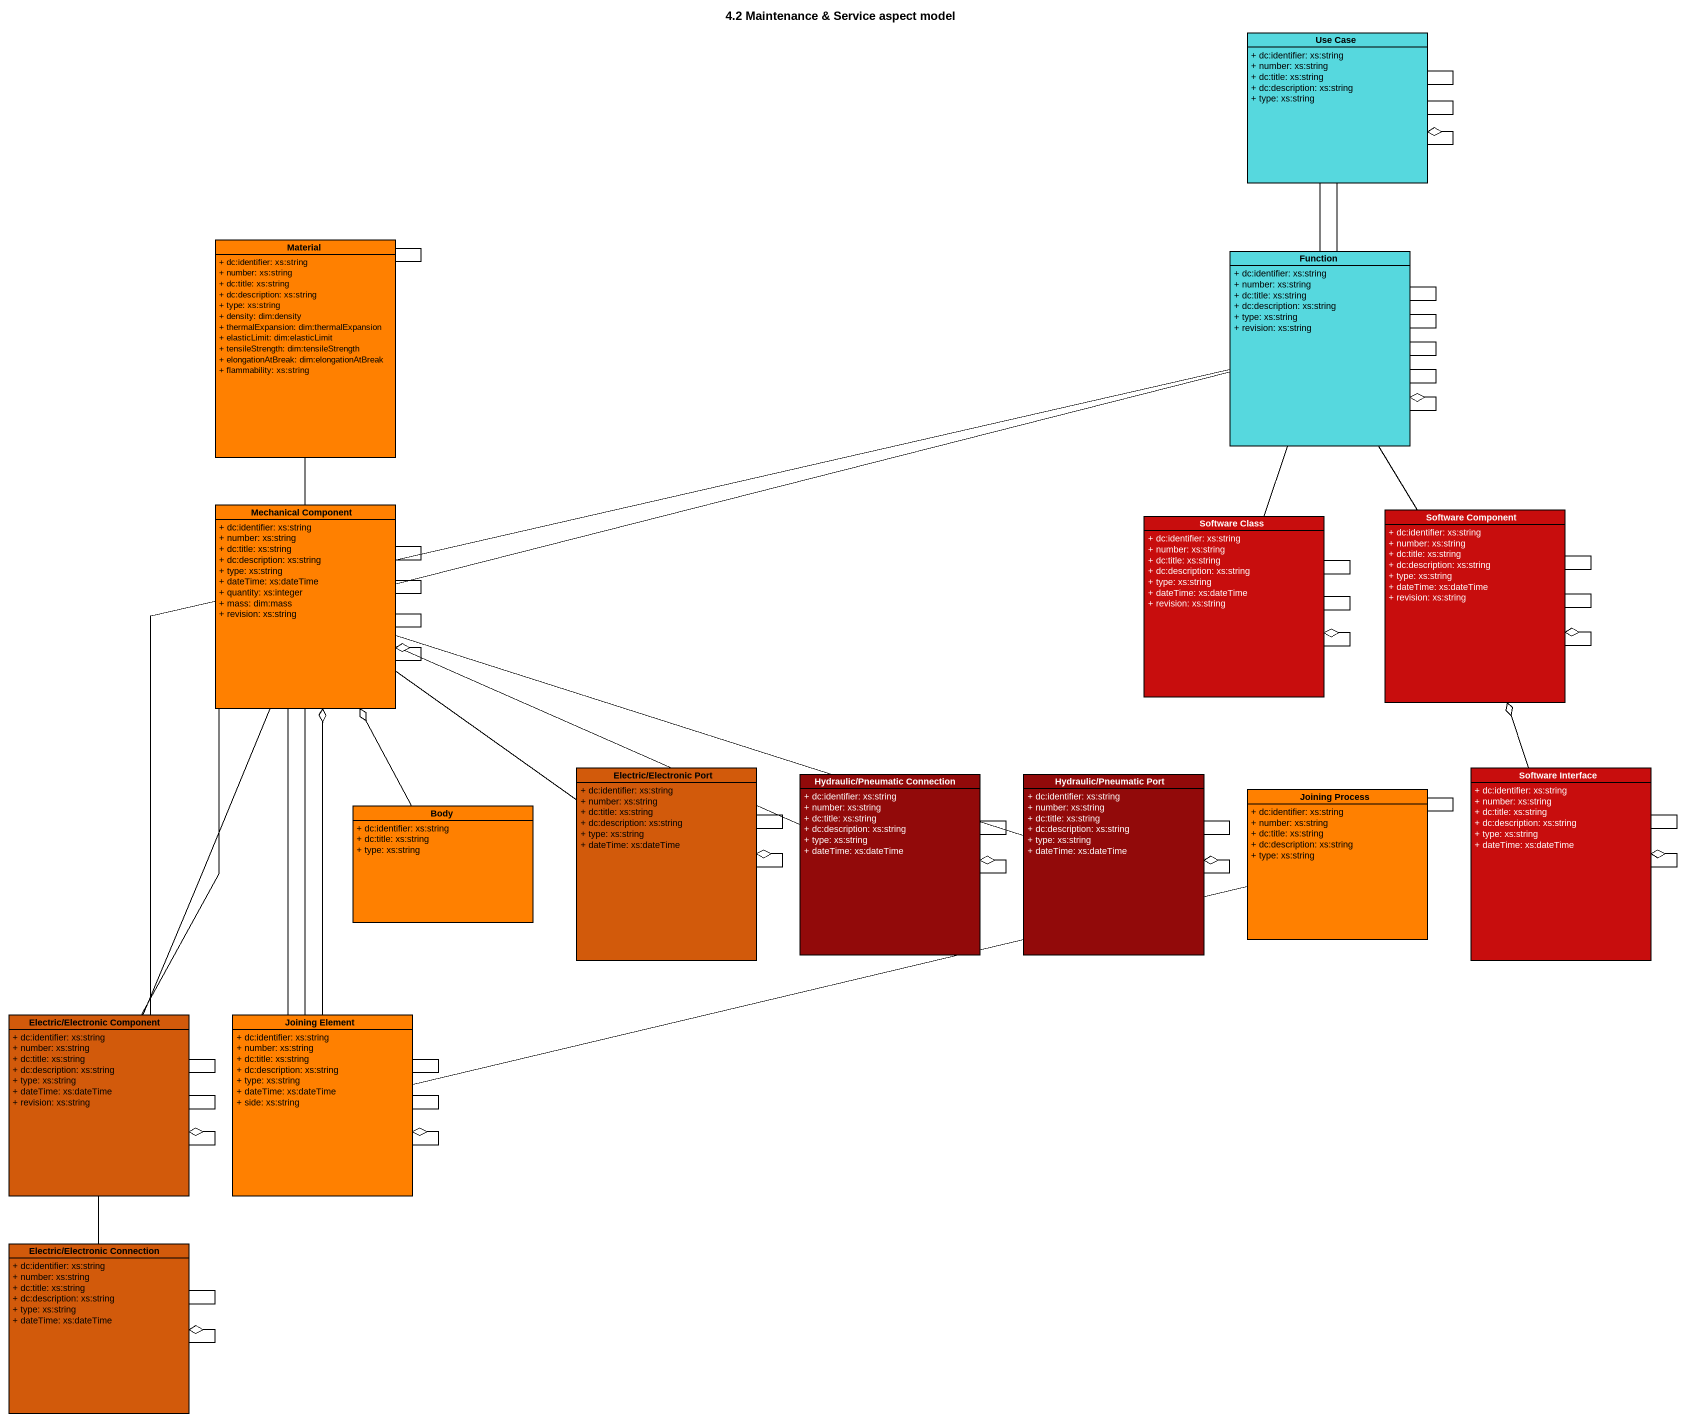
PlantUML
@startuml
title 4.2 Maintenance & Service aspect model
hide circle
hide empty members
skinparam classAttributeIconSize 0
class "Use Case" as Use_Case #56D8DE {
  + dc:identifier: xs:string
  + number: xs:string
  + dc:title: xs:string
  + dc:description: xs:string
  + type: xs:string
}
class Material #FF8000 {
  + dc:identifier: xs:string
  + number: xs:string
  + dc:title: xs:string
  + dc:description: xs:string
  + type: xs:string
  + density: dim:density
  + thermalExpansion: dim:thermalExpansion
  + elasticLimit: dim:elasticLimit
  + tensileStrength: dim:tensileStrength
  + elongationAtBreak: dim:elongationAtBreak
  + flammability: xs:string
}
class Function #56D8DE {
  + dc:identifier: xs:string
  + number: xs:string
  + dc:title: xs:string
  + dc:description: xs:string
  + type: xs:string
  + revision: xs:string
}
class "Mechanical Component" as Mechanical_Component #FF8000 {
  + dc:identifier: xs:string
  + number: xs:string
  + dc:title: xs:string
  + dc:description: xs:string
  + type: xs:string
  + dateTime: xs:dateTime
  + quantity: xs:integer
  + mass: dim:mass
  + revision: xs:string
}
class "Software Class" as Software_Class #C80D0D {
  + dc:identifier: xs:string
  + number: xs:string
  + dc:title: xs:string
  + dc:description: xs:string
  + type: xs:string
  + dateTime: xs:dateTime
  + revision: xs:string
}
class "Software Component" as Software_Component #C80D0D {
  + dc:identifier: xs:string
  + number: xs:string
  + dc:title: xs:string
  + dc:description: xs:string
  + type: xs:string
  + dateTime: xs:dateTime
  + revision: xs:string
}
class "Electric/Electronic Port" as Electric_Electronic_Port #D25A0B {
  + dc:identifier: xs:string
  + number: xs:string
  + dc:title: xs:string
  + dc:description: xs:string
  + type: xs:string
  + dateTime: xs:dateTime
}
class "Software Interface" as Software_Interface #C80D0D {
  + dc:identifier: xs:string
  + number: xs:string
  + dc:title: xs:string
  + dc:description: xs:string
  + type: xs:string
  + dateTime: xs:dateTime
}
class Body #FF8000 {
  + dc:identifier: xs:string
  + dc:title: xs:string
  + type: xs:string
}
class "Hydraulic/Pneumatic Connection" as Hydraulic_Pneumatic #920A0A {
  + dc:identifier: xs:string
  + number: xs:string
  + dc:title: xs:string
  + dc:description: xs:string
  + type: xs:string
  + dateTime: xs:dateTime
}
class "Hydraulic/Pneumatic Port" as Hydraulic_Pneumatic_Port #920A0A {
  + dc:identifier: xs:string
  + number: xs:string
  + dc:title: xs:string
  + dc:description: xs:string
  + type: xs:string
  + dateTime: xs:dateTime
}
class "Joining Process" as Joining_Process #FF8000 {
  + dc:identifier: xs:string
  + number: xs:string
  + dc:title: xs:string
  + dc:description: xs:string
  + type: xs:string
}
class "Electric/Electronic Component" as Electric_Electronic #D25A0B {
  + dc:identifier: xs:string
  + number: xs:string
  + dc:title: xs:string
  + dc:description: xs:string
  + type: xs:string
  + dateTime: xs:dateTime
  + revision: xs:string
}
class "Joining Element" as Joining_Element #FF8000 {
  + dc:identifier: xs:string
  + number: xs:string
  + dc:title: xs:string
  + dc:description: xs:string
  + type: xs:string
  + dateTime: xs:dateTime
  + side: xs:string
}
class "Electric/Electronic Connection" as Electric_Electronic_2 #D25A0B {
  + dc:identifier: xs:string
  + number: xs:string
  + dc:title: xs:string
  + dc:description: xs:string
  + type: xs:string
  + dateTime: xs:dateTime
}
Use_Case -- Use_Case
Use_Case -- Use_Case
Use_Case --o Use_Case
Material -- Material
Function -up- Use_Case
Function -up- Use_Case
Function -- Function
Function -- Function
Function -- Function
Function -- Function
Function --o Function
Mechanical_Component -up- Material
Mechanical_Component -right- Function
Mechanical_Component -- Mechanical_Component
Mechanical_Component -- Mechanical_Component
Mechanical_Component -- Mechanical_Component
Mechanical_Component --o Mechanical_Component
Software_Class -up- Function
Software_Class -- Software_Class
Software_Class -- Software_Class
Software_Class --o Software_Class
Software_Component -up- Function
Software_Component -- Software_Component
Software_Component -- Software_Component
Software_Component --o Software_Component
Electric_Electronic_Port -up- Mechanical_Component
Electric_Electronic_Port -- Electric_Electronic_Port
Electric_Electronic_Port --o Electric_Electronic_Port
Software_Interface -up-o Software_Component
Software_Interface -- Software_Interface
Software_Interface --o Software_Interface
Body -up-o Mechanical_Component
Hydraulic_Pneumatic -left- Mechanical_Component
Hydraulic_Pneumatic -- Hydraulic_Pneumatic
Hydraulic_Pneumatic --o Hydraulic_Pneumatic
Hydraulic_Pneumatic_Port -left- Mechanical_Component
Hydraulic_Pneumatic_Port -- Hydraulic_Pneumatic_Port
Hydraulic_Pneumatic_Port --o Hydraulic_Pneumatic_Port
Joining_Process -- Joining_Process
Electric_Electronic -up- Function
Electric_Electronic -up- Mechanical_Component
Electric_Electronic -up- Mechanical_Component
Electric_Electronic -- Electric_Electronic
Electric_Electronic -- Electric_Electronic
Electric_Electronic --o Electric_Electronic
Joining_Element -up- Mechanical_Component
Joining_Element -up- Mechanical_Component
Joining_Element -up-o Mechanical_Component
Joining_Element -right- Joining_Process
Joining_Element -- Joining_Element
Joining_Element -- Joining_Element
Joining_Element --o Joining_Element
Electric_Electronic_2 -up- Electric_Electronic
Electric_Electronic_2 -- Electric_Electronic_2
Electric_Electronic_2 --o Electric_Electronic_2
@enduml
